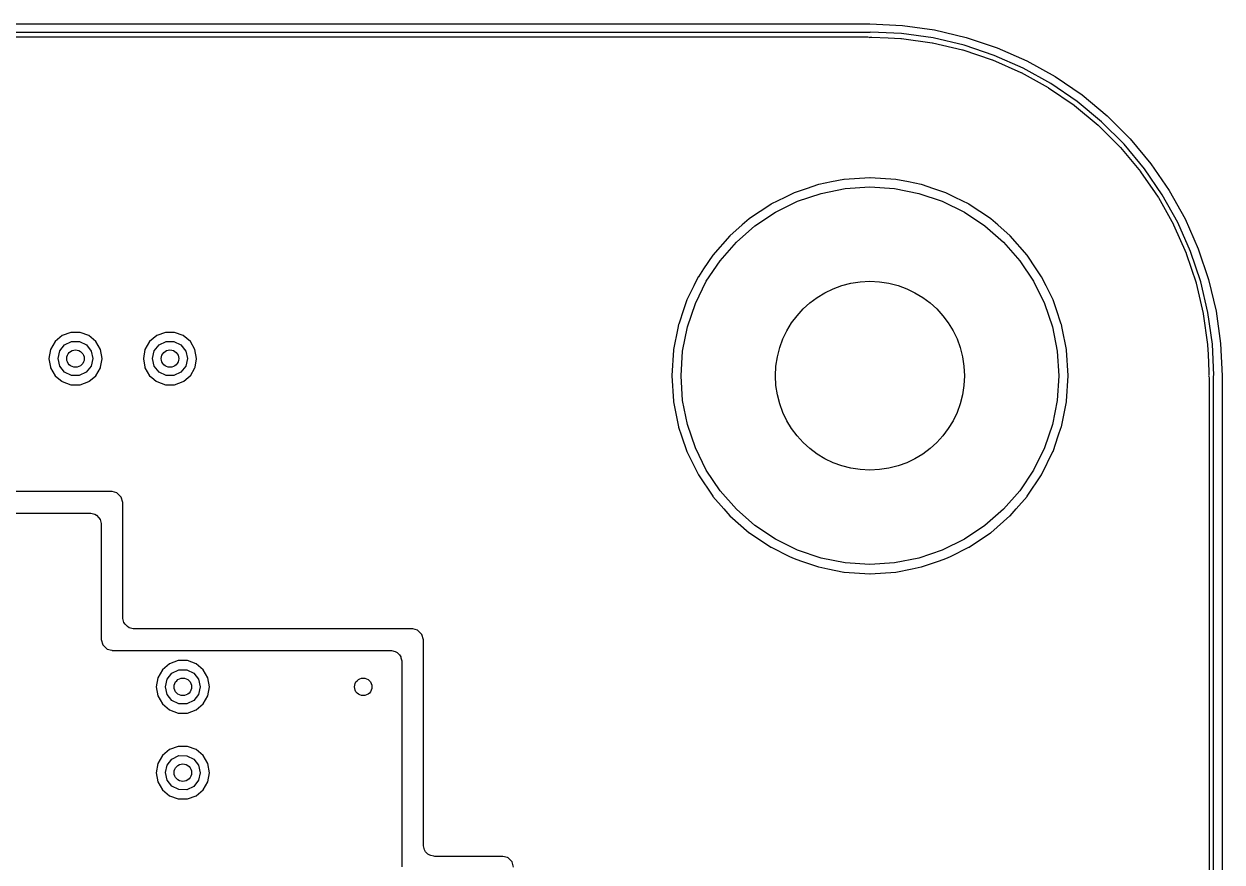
# Model space of a CAD drawing. Extents: x 2.01 to 4.77, y -4.11 to -1.35.
# Drawn here: x 4.224 to 4.774, y -1.737 to -1.352 of the extents above; entities that cross this region are included whole.
import ezdxf

# ---------------------------------------------------------------- set-up
doc = ezdxf.new("R2010")
doc.units = 0
doc.header["$MEASUREMENT"] = 0
doc.layers.add('BLACK', color=7, linetype='CONTINUOUS')

msp = doc.modelspace()

# ---------------------------------------------------------------- linework, layer by layer
at = {"layer": 'BLACK', "linetype": 'CONTINUOUS'}
for p, q in [((2.17516, -1.3524), (4.61217, -1.3524)), ((4.61217, -1.35633), (2.17516, -1.35633)), ((4.61217, -1.3524), (4.61217, -1.3524)), ((4.61217, -1.3524), (4.62706, -1.35308)), ((4.61254, -1.35618), (4.61217, -1.35633)), ((4.61217, -1.35633), (4.61217, -1.35633)), ((4.61217, -1.35633), (4.61217, -1.35633)), ((4.62672, -1.35684), (4.61254, -1.35618)), ((4.62706, -1.35308), (4.64183, -1.35514)), ((4.64183, -1.35514), (4.65635, -1.35855)), ((2.17611, -1.35837), (4.61123, -1.35837)), ((4.61123, -1.35837), (4.61183, -1.35846)), ((4.61183, -1.35846), (4.61217, -1.35857)), ((4.61217, -1.35857), (4.61247, -1.35848)), ((4.61247, -1.35848), (4.61258, -1.35848)), ((4.61258, -1.35848), (4.61308, -1.35841)), ((4.61308, -1.35841), (4.6206, -1.35875)), ((4.6206, -1.35875), (4.62642, -1.35902)), ((4.62642, -1.35902), (4.6266, -1.35904)), ((4.6266, -1.35904), (4.64065, -1.36099)), ((4.64114, -1.35884), (4.62672, -1.35684)), ((4.64065, -1.36099), (4.64082, -1.36103)), ((4.64082, -1.36103), (4.65463, -1.36427)), ((4.65532, -1.36218), (4.64114, -1.35884)), ((4.65635, -1.35855), (4.67049, -1.36329)), ((4.65463, -1.36427), (4.6548, -1.36432)), ((4.6548, -1.36432), (4.66824, -1.36883)), ((4.66912, -1.3668), (4.65532, -1.36218)), ((4.68245, -1.37268), (4.66912, -1.3668)), ((4.67049, -1.36329), (4.68413, -1.36931)), ((4.66824, -1.36883), (4.66841, -1.36889)), ((4.66841, -1.36889), (4.68138, -1.37462)), ((4.69517, -1.37977), (4.68245, -1.37268)), ((4.68413, -1.36931), (4.69715, -1.37656)), ((4.68138, -1.37462), (4.68155, -1.3747)), ((4.68155, -1.3747), (4.69393, -1.38159)), ((4.69715, -1.37656), (4.70945, -1.38499)), ((4.69393, -1.38159), (4.69409, -1.38169)), ((4.69409, -1.38169), (4.70578, -1.3897)), ((4.70718, -1.388), (4.69517, -1.37977)), ((4.71839, -1.3973), (4.70718, -1.388)), ((4.70945, -1.38499), (4.72093, -1.39452)), ((4.70578, -1.3897), (4.70593, -1.38981)), ((4.70593, -1.38981), (4.71684, -1.39887)), ((4.72093, -1.39452), (4.73147, -1.40506)), ((4.71684, -1.39887), (4.71697, -1.39899)), ((4.71697, -1.39899), (4.72699, -1.40902)), ((4.72868, -1.4076), (4.71839, -1.3973)), ((4.73147, -1.40506), (4.74099, -1.41653)), ((4.72699, -1.40902), (4.72712, -1.40915)), ((4.72712, -1.40915), (4.73617, -1.42006)), ((4.73799, -1.4188), (4.72868, -1.4076)), ((4.74099, -1.41653), (4.74942, -1.42883)), ((4.73617, -1.42006), (4.73628, -1.4202)), ((4.73628, -1.4202), (4.74292, -1.42989)), ((4.74622, -1.43082), (4.73799, -1.4188)), ((4.58864, -1.42607), (4.58295, -1.428)), ((4.5887, -1.42605), (4.58864, -1.42607)), ((4.58864, -1.42607), (4.58864, -1.42607)), ((4.59456, -1.42488), (4.5887, -1.42605)), ((4.60029, -1.42374), (4.59456, -1.42488)), ((4.60035, -1.42373), (4.60029, -1.42374)), ((4.60029, -1.42374), (4.60029, -1.42374)), ((4.60041, -1.42372), (4.60035, -1.42373)), ((4.61214, -1.42296), (4.60041, -1.42372)), ((4.60041, -1.42372), (4.60041, -1.42372)), ((4.6009, -1.42791), (4.6122, -1.42717)), ((4.6122, -1.42295), (4.61214, -1.42296)), ((4.61227, -1.42296), (4.6122, -1.42295)), ((4.6122, -1.42717), (4.62351, -1.42791)), ((4.624, -1.42372), (4.61227, -1.42296)), ((4.62406, -1.42373), (4.624, -1.42372)), ((4.624, -1.42372), (4.624, -1.42372)), ((4.62412, -1.42374), (4.62406, -1.42373)), ((4.62985, -1.42488), (4.62412, -1.42374)), ((4.62412, -1.42374), (4.62412, -1.42374)), ((4.63571, -1.42605), (4.62985, -1.42488)), ((4.63577, -1.42607), (4.63571, -1.42605)), ((4.64146, -1.428), (4.63577, -1.42607)), ((4.63577, -1.42607), (4.63577, -1.42607)), ((4.57317, -1.43197), (4.56679, -1.43512)), ((4.57739, -1.42989), (4.57317, -1.43197)), ((4.57745, -1.42987), (4.57739, -1.42989)), ((4.58295, -1.428), (4.57745, -1.42987)), ((4.57906, -1.43376), (4.58979, -1.43012)), ((4.58979, -1.43012), (4.6009, -1.42791)), ((4.62351, -1.42791), (4.63462, -1.43012)), ((4.63462, -1.43012), (4.64535, -1.43376)), ((4.64696, -1.42987), (4.64146, -1.428)), ((4.64702, -1.42989), (4.64696, -1.42987)), ((4.65124, -1.43197), (4.64702, -1.42989)), ((4.65762, -1.43512), (4.65124, -1.43197)), ((4.74292, -1.42989), (4.74429, -1.4319)), ((4.74429, -1.4319), (4.74439, -1.43205)), ((4.74439, -1.43205), (4.74975, -1.44168)), ((4.7533, -1.44354), (4.74622, -1.43082)), ((4.74942, -1.42883), (4.75667, -1.44186)), ((4.56674, -1.43516), (4.55697, -1.44168)), ((4.55948, -1.44506), (4.5689, -1.43877)), ((4.56679, -1.43512), (4.56674, -1.43516)), ((4.56674, -1.43516), (4.56674, -1.43516)), ((4.5689, -1.43877), (4.57906, -1.43376)), ((4.64535, -1.43376), (4.65551, -1.43877)), ((4.65551, -1.43877), (4.66493, -1.44506)), ((4.65767, -1.43516), (4.65762, -1.43512)), ((4.66744, -1.44168), (4.65767, -1.43516)), ((4.65767, -1.43516), (4.65767, -1.43516)), ((4.55686, -1.44176), (4.55363, -1.4446)), ((4.55691, -1.44172), (4.55686, -1.44176)), ((4.55686, -1.44176), (4.55686, -1.44176)), ((4.55697, -1.44168), (4.55691, -1.44172)), ((4.55697, -1.44168), (4.55697, -1.44168)), ((4.6675, -1.44172), (4.66744, -1.44168)), ((4.66744, -1.44168), (4.66744, -1.44168)), ((4.66755, -1.44176), (4.6675, -1.44172)), ((4.67078, -1.4446), (4.66755, -1.44176)), ((4.66755, -1.44176), (4.66755, -1.44176)), ((4.74975, -1.44168), (4.75129, -1.44444)), ((4.75918, -1.45686), (4.7533, -1.44354)), ((4.75667, -1.44186), (4.7627, -1.4555)), ((4.54794, -1.4496), (4.54019, -1.45844)), ((4.54798, -1.44955), (4.54794, -1.4496)), ((4.55363, -1.4446), (4.54798, -1.44955)), ((4.55096, -1.45253), (4.55948, -1.44506)), ((4.66493, -1.44506), (4.67345, -1.45253)), ((4.67643, -1.44955), (4.67078, -1.4446)), ((4.67647, -1.4496), (4.67643, -1.44955)), ((4.68422, -1.45844), (4.67647, -1.4496)), ((4.75129, -1.44444), (4.75137, -1.4446)), ((4.75137, -1.4446), (4.75709, -1.45757)), ((4.54349, -1.46105), (4.55096, -1.45253)), ((4.67345, -1.45253), (4.68092, -1.46105)), ((4.54011, -1.45854), (4.53596, -1.46474)), ((4.54015, -1.45849), (4.54011, -1.45854)), ((4.54011, -1.45854), (4.54011, -1.45854)), ((4.54019, -1.45844), (4.54015, -1.45849)), ((4.54019, -1.45844), (4.54019, -1.45844)), ((4.68426, -1.45849), (4.68422, -1.45844)), ((4.68422, -1.45844), (4.68422, -1.45844)), ((4.6843, -1.45854), (4.68426, -1.45849)), ((4.68844, -1.46474), (4.6843, -1.45854)), ((4.6843, -1.45854), (4.6843, -1.45854)), ((4.75709, -1.45757), (4.75716, -1.45774)), ((4.75716, -1.45774), (4.76166, -1.47118)), ((4.76381, -1.47067), (4.75918, -1.45686)), ((4.7627, -1.4555), (4.76743, -1.46964)), ((4.53596, -1.46474), (4.53355, -1.46837)), ((4.53719, -1.47047), (4.54349, -1.46105)), ((4.68092, -1.46105), (4.68721, -1.47047)), ((4.69086, -1.46837), (4.68844, -1.46474)), ((4.53352, -1.46842), (4.53145, -1.47261)), ((4.53218, -1.48063), (4.53719, -1.47047)), ((4.53355, -1.46837), (4.53352, -1.46842)), ((4.53352, -1.46842), (4.53352, -1.46842)), ((4.68721, -1.47047), (4.69223, -1.48063)), ((4.69089, -1.46842), (4.69086, -1.46837)), ((4.69296, -1.47261), (4.69089, -1.46842)), ((4.69089, -1.46842), (4.69089, -1.46842)), ((4.76166, -1.47118), (4.76171, -1.47136)), ((4.76171, -1.47136), (4.76496, -1.48516)), ((4.76714, -1.48484), (4.76381, -1.47067)), ((4.76743, -1.46964), (4.77084, -1.48415)), ((4.53145, -1.47261), (4.52829, -1.47902)), ((4.69612, -1.47902), (4.69296, -1.47261)), ((4.52829, -1.47902), (4.52692, -1.48307)), ((4.52854, -1.49136), (4.53218, -1.48063)), ((4.69223, -1.48063), (4.69587, -1.49136)), ((4.69749, -1.48307), (4.69612, -1.47902)), ((4.52692, -1.48307), (4.52454, -1.49008)), ((4.69987, -1.49008), (4.69749, -1.48307)), ((4.76496, -1.48516), (4.76499, -1.48534)), ((4.76499, -1.48534), (4.76695, -1.49938)), ((4.76915, -1.49927), (4.76714, -1.48484)), ((4.77084, -1.48415), (4.7729, -1.49892)), ((4.52413, -1.49198), (4.52219, -1.50173)), ((4.52447, -1.49027), (4.52413, -1.49198)), ((4.52454, -1.49008), (4.52447, -1.49027)), ((4.52633, -1.50247), (4.52854, -1.49136)), ((4.69587, -1.49136), (4.69808, -1.50247)), ((4.69994, -1.49027), (4.69987, -1.49008)), ((4.70028, -1.49198), (4.69994, -1.49027)), ((4.70222, -1.50173), (4.70028, -1.49198)), ((4.23868, -1.49806), (4.23656, -1.50173)), ((4.24193, -1.49534), (4.23868, -1.49806)), ((4.24591, -1.49389), (4.24193, -1.49534)), ((4.24305, -1.49964), (4.24626, -1.4981)), ((4.25015, -1.49389), (4.24591, -1.49389)), ((4.24626, -1.4981), (4.24982, -1.49811)), ((4.24982, -1.49811), (4.25302, -1.49965)), ((4.25413, -1.49534), (4.25015, -1.49389)), ((4.25738, -1.49806), (4.25413, -1.49534)), ((4.2595, -1.50173), (4.25738, -1.49806)), ((4.28199, -1.49806), (4.27987, -1.50173)), ((4.28524, -1.49534), (4.28199, -1.49806)), ((4.28922, -1.49389), (4.28524, -1.49534)), ((4.28636, -1.49964), (4.28957, -1.4981)), ((4.29346, -1.49389), (4.28922, -1.49389)), ((4.28957, -1.4981), (4.29312, -1.49811)), ((4.29312, -1.49811), (4.29633, -1.49965)), ((4.29744, -1.49534), (4.29346, -1.49389)), ((4.30069, -1.49806), (4.29744, -1.49534)), ((4.30281, -1.50173), (4.30069, -1.49806)), ((4.7729, -1.49892), (4.77359, -1.51381)), ((4.23656, -1.50173), (4.23583, -1.50591)), ((4.24003, -1.50589), (4.24083, -1.50242)), ((4.24083, -1.50242), (4.24305, -1.49964)), ((4.25302, -1.49965), (4.25524, -1.50244)), ((4.25524, -1.50244), (4.25603, -1.50591)), ((4.26024, -1.50591), (4.2595, -1.50173)), ((4.27987, -1.50173), (4.27913, -1.50591)), ((4.28334, -1.50589), (4.28414, -1.50242)), ((4.28414, -1.50242), (4.28636, -1.49964)), ((4.29633, -1.49965), (4.29855, -1.50244)), ((4.29855, -1.50244), (4.29934, -1.50591)), ((4.30354, -1.50591), (4.30281, -1.50173)), ((4.52215, -1.50199), (4.52139, -1.5136)), ((4.52219, -1.50173), (4.52215, -1.50192)), ((4.52215, -1.50192), (4.52215, -1.50199)), ((4.52215, -1.50199), (4.52215, -1.50199)), ((4.52559, -1.51378), (4.52633, -1.50247)), ((4.69808, -1.50247), (4.69882, -1.51378)), ((4.70226, -1.50192), (4.70222, -1.50173)), ((4.70226, -1.50199), (4.70226, -1.50192)), ((4.70302, -1.5136), (4.70226, -1.50199)), ((4.70226, -1.50199), (4.70226, -1.50199)), ((4.76695, -1.49938), (4.76696, -1.49956)), ((4.76696, -1.49956), (4.76717, -1.50411)), ((4.76717, -1.50411), (4.76753, -1.5119)), ((4.7698, -1.51345), (4.76915, -1.49927)), ((4.23583, -1.50591), (4.23586, -1.50607)), ((4.23586, -1.50607), (4.23653, -1.50989)), ((4.23653, -1.50989), (4.23656, -1.51008)), ((4.23656, -1.51008), (4.23868, -1.51375)), ((4.24082, -1.50936), (4.24003, -1.50589)), ((4.24303, -1.51215), (4.24082, -1.50936)), ((4.25523, -1.5094), (4.253, -1.51218)), ((4.25603, -1.50593), (4.25523, -1.5094)), ((4.25603, -1.50591), (4.25603, -1.50593)), ((4.25738, -1.51375), (4.2595, -1.51008)), ((4.2595, -1.51008), (4.25953, -1.50989)), ((4.25953, -1.50989), (4.26021, -1.50607)), ((4.26021, -1.50607), (4.26024, -1.50591)), ((4.27913, -1.50591), (4.27916, -1.50607)), ((4.27916, -1.50607), (4.27984, -1.50989)), ((4.27984, -1.50989), (4.27987, -1.51008)), ((4.27987, -1.51008), (4.28199, -1.51375)), ((4.28412, -1.50936), (4.28334, -1.50589)), ((4.28634, -1.51215), (4.28412, -1.50936)), ((4.29854, -1.5094), (4.29631, -1.51218)), ((4.29934, -1.50593), (4.29854, -1.5094)), ((4.29934, -1.50591), (4.29934, -1.50593)), ((4.30069, -1.51375), (4.30281, -1.51008)), ((4.30281, -1.51008), (4.30284, -1.50989)), ((4.30284, -1.50989), (4.30351, -1.50607)), ((4.30351, -1.50607), (4.30354, -1.50591)), ((4.23868, -1.51375), (4.23967, -1.51458)), ((4.23967, -1.51458), (4.24171, -1.51629)), ((4.24623, -1.5137), (4.24303, -1.51215)), ((4.24979, -1.51371), (4.24623, -1.5137)), ((4.253, -1.51218), (4.24979, -1.51371)), ((4.25435, -1.51629), (4.25639, -1.51458)), ((4.25639, -1.51458), (4.25738, -1.51375)), ((4.28199, -1.51375), (4.28298, -1.51458)), ((4.28298, -1.51458), (4.28502, -1.51629)), ((4.28954, -1.5137), (4.28634, -1.51215)), ((4.2931, -1.51371), (4.28954, -1.5137)), ((4.29631, -1.51218), (4.2931, -1.51371)), ((4.29766, -1.51629), (4.2997, -1.51458)), ((4.2997, -1.51458), (4.30065, -1.51378)), ((4.30065, -1.51378), (4.30069, -1.51375)), ((4.52139, -1.5136), (4.52138, -1.51378)), ((4.52138, -1.51378), (4.52138, -1.51384)), ((4.52138, -1.51384), (4.52214, -1.52538)), ((4.52633, -1.52508), (4.52559, -1.51378)), ((4.69882, -1.51378), (4.69808, -1.52508)), ((4.70227, -1.52538), (4.70303, -1.51384)), ((4.70303, -1.51378), (4.70302, -1.5136)), ((4.70303, -1.51384), (4.70303, -1.51378)), ((4.76751, -1.51352), (4.76741, -1.51381)), ((4.76741, -1.51381), (4.76752, -1.51415)), ((4.76758, -1.5129), (4.76751, -1.51341)), ((4.76751, -1.51341), (4.76751, -1.51352)), ((4.76752, -1.51415), (4.76762, -1.51476)), ((4.76753, -1.5119), (4.76758, -1.5129)), ((4.76762, -1.51476), (4.76762, -2.26182)), ((4.76965, -1.51381), (4.7698, -1.51345)), ((4.76965, -3.95082), (4.76965, -1.51381)), ((4.76965, -1.51381), (4.76965, -1.51381)), ((4.76965, -1.51381), (4.76965, -1.51381)), ((4.77359, -1.51381), (4.77359, -1.51381)), ((4.77359, -1.51381), (4.77359, -3.95082)), ((4.24171, -1.51629), (4.24193, -1.51648)), ((4.24193, -1.51648), (4.24591, -1.51793)), ((4.24591, -1.51793), (4.25015, -1.51793)), ((4.25015, -1.51793), (4.25413, -1.51648)), ((4.25413, -1.51648), (4.25435, -1.51629)), ((4.28502, -1.51629), (4.28524, -1.51648)), ((4.28524, -1.51648), (4.28922, -1.51793)), ((4.28922, -1.51793), (4.29346, -1.51793)), ((4.29346, -1.51793), (4.29744, -1.51648)), ((4.29744, -1.51648), (4.29766, -1.51629)), ((4.52214, -1.52538), (4.52215, -1.52564)), ((4.52215, -1.52564), (4.52217, -1.5257)), ((4.52217, -1.5257), (4.52217, -1.5257)), ((4.52217, -1.5257), (4.52325, -1.53116)), ((4.52854, -1.5362), (4.52633, -1.52508)), ((4.69808, -1.52508), (4.69587, -1.5362)), ((4.70116, -1.53116), (4.70224, -1.5257)), ((4.70224, -1.5257), (4.70226, -1.52564)), ((4.70224, -1.5257), (4.70224, -1.5257)), ((4.70226, -1.52564), (4.70227, -1.52538)), ((4.52325, -1.53116), (4.52447, -1.53729)), ((4.69994, -1.53729), (4.70116, -1.53116)), ((4.52447, -1.53729), (4.52449, -1.53735)), ((4.52449, -1.53735), (4.52449, -1.53735)), ((4.52449, -1.53735), (4.52587, -1.54141)), ((4.53218, -1.54693), (4.52854, -1.5362)), ((4.69587, -1.5362), (4.69223, -1.54693)), ((4.69854, -1.54141), (4.69992, -1.53735)), ((4.69992, -1.53735), (4.69994, -1.53729)), ((4.69992, -1.53735), (4.69992, -1.53735)), ((4.52587, -1.54141), (4.52829, -1.54854)), ((4.69612, -1.54854), (4.69854, -1.54141)), ((4.52829, -1.54854), (4.52832, -1.5486)), ((4.52832, -1.5486), (4.53338, -1.55887)), ((4.53719, -1.55709), (4.53218, -1.54693)), ((4.69223, -1.54693), (4.68721, -1.55709)), ((4.69103, -1.55887), (4.69609, -1.5486)), ((4.69609, -1.5486), (4.69612, -1.54854)), ((4.53338, -1.55887), (4.53355, -1.55919)), ((4.53355, -1.55919), (4.53358, -1.55925)), ((4.53358, -1.55925), (4.53358, -1.55925)), ((4.53358, -1.55925), (4.54011, -1.56902)), ((4.54349, -1.56651), (4.53719, -1.55709)), ((4.68721, -1.55709), (4.68092, -1.56651)), ((4.6843, -1.56902), (4.69083, -1.55925)), ((4.69083, -1.55925), (4.69086, -1.55919)), ((4.69083, -1.55925), (4.69083, -1.55925)), ((4.69086, -1.55919), (4.69103, -1.55887)), ((4.26469, -1.56693), (3.79437, -1.56693)), ((4.26481, -1.56696), (4.26469, -1.56693)), ((4.26694, -1.56753), (4.26481, -1.56696)), ((4.26481, -1.56696), (4.26481, -1.56696)), ((4.26719, -1.5676), (4.26694, -1.56753)), ((4.26902, -1.56943), (4.26719, -1.5676)), ((4.26969, -1.57193), (4.26902, -1.56943)), ((4.54011, -1.56902), (4.54011, -1.56902)), ((4.54011, -1.56902), (4.54015, -1.56907)), ((4.54015, -1.56907), (4.54019, -1.56912)), ((4.54019, -1.56912), (4.54019, -1.56912)), ((4.54019, -1.56912), (4.54523, -1.57487)), ((4.55096, -1.57502), (4.54349, -1.56651)), ((4.68092, -1.56651), (4.67345, -1.57502)), ((4.67918, -1.57487), (4.68422, -1.56912)), ((4.68422, -1.56912), (4.68426, -1.56907)), ((4.68422, -1.56912), (4.68422, -1.56912)), ((4.68426, -1.56907), (4.6843, -1.56902)), ((4.6843, -1.56902), (4.6843, -1.56902)), ((4.26969, -1.62466), (4.26969, -1.57193)), ((4.54523, -1.57487), (4.54798, -1.578)), ((4.55948, -1.5825), (4.55096, -1.57502)), ((4.67345, -1.57502), (4.66493, -1.5825)), ((4.67643, -1.578), (4.67918, -1.57487)), ((3.80447, -1.57677), (4.25458, -1.57677)), ((4.25458, -1.57677), (4.25509, -1.57684)), ((4.25509, -1.57684), (4.25684, -1.57731)), ((4.25684, -1.57731), (4.25771, -1.57781)), ((4.25771, -1.57781), (4.2588, -1.5789)), ((4.2588, -1.5789), (4.25931, -1.57978)), ((4.25931, -1.57978), (4.25978, -1.58152)), ((4.25978, -1.58152), (4.25984, -1.58203)), ((4.54798, -1.578), (4.54803, -1.57805)), ((4.54803, -1.57805), (4.55686, -1.5858)), ((4.66755, -1.5858), (4.67638, -1.57805)), ((4.67638, -1.57805), (4.67643, -1.578)), ((4.25984, -1.58203), (4.25984, -1.63476)), ((4.55686, -1.5858), (4.55686, -1.5858)), ((4.55686, -1.5858), (4.55691, -1.58584)), ((4.55691, -1.58584), (4.55697, -1.58587)), ((4.55697, -1.58587), (4.55697, -1.58587)), ((4.55697, -1.58587), (4.56669, -1.59237)), ((4.5689, -1.58879), (4.55948, -1.5825)), ((4.66493, -1.5825), (4.65551, -1.58879)), ((4.65772, -1.59237), (4.66744, -1.58587)), ((4.66744, -1.58587), (4.6675, -1.58584)), ((4.66744, -1.58587), (4.66744, -1.58587)), ((4.6675, -1.58584), (4.66755, -1.5858)), ((4.66755, -1.5858), (4.66755, -1.5858)), ((4.56669, -1.59237), (4.56679, -1.59244)), ((4.56679, -1.59244), (4.56685, -1.59247)), ((4.56685, -1.59247), (4.56685, -1.59247)), ((4.56685, -1.59247), (4.5753, -1.59663)), ((4.57906, -1.5938), (4.5689, -1.58879)), ((4.65551, -1.58879), (4.64535, -1.5938)), ((4.64911, -1.59663), (4.65756, -1.59247)), ((4.65756, -1.59247), (4.65762, -1.59244)), ((4.65756, -1.59247), (4.65756, -1.59247)), ((4.65762, -1.59244), (4.65772, -1.59237)), ((4.5753, -1.59663), (4.57745, -1.59769)), ((4.57745, -1.59769), (4.5803, -1.59866)), ((4.58979, -1.59744), (4.57906, -1.5938)), ((4.6009, -1.59965), (4.58979, -1.59744)), ((4.63462, -1.59744), (4.62351, -1.59965)), ((4.64535, -1.5938), (4.63462, -1.59744)), ((4.64411, -1.59866), (4.64696, -1.59769)), ((4.64696, -1.59769), (4.64911, -1.59663)), ((4.5803, -1.59866), (4.58864, -1.60149)), ((4.58864, -1.60149), (4.58864, -1.60149)), ((4.58864, -1.60149), (4.5887, -1.60151)), ((4.5887, -1.60151), (4.59282, -1.60233)), ((4.59282, -1.60233), (4.60029, -1.60382)), ((4.6122, -1.60039), (4.6009, -1.59965)), ((4.62351, -1.59965), (4.6122, -1.60039)), ((4.62412, -1.60382), (4.63159, -1.60233)), ((4.63159, -1.60233), (4.63571, -1.60151)), ((4.63571, -1.60151), (4.63577, -1.60149)), ((4.63577, -1.60149), (4.64411, -1.59866)), ((4.63577, -1.60149), (4.63577, -1.60149)), ((4.60029, -1.60382), (4.60029, -1.60382)), ((4.60029, -1.60382), (4.60035, -1.60383)), ((4.60035, -1.60383), (4.60041, -1.60384)), ((4.60041, -1.60384), (4.60041, -1.60384)), ((4.60041, -1.60384), (4.61214, -1.6046)), ((4.61214, -1.6046), (4.6122, -1.60461)), ((4.6122, -1.60461), (4.61227, -1.6046)), ((4.61227, -1.6046), (4.624, -1.60384)), ((4.624, -1.60384), (4.62406, -1.60383)), ((4.624, -1.60384), (4.624, -1.60384)), ((4.62406, -1.60383), (4.62412, -1.60382)), ((4.62412, -1.60382), (4.62412, -1.60382)), ((4.26975, -1.62517), (4.26969, -1.62466)), ((4.27022, -1.62691), (4.26975, -1.62517)), ((4.27073, -1.62779), (4.27022, -1.62691)), ((4.27181, -1.62888), (4.27073, -1.62779)), ((4.27269, -1.62939), (4.27181, -1.62888)), ((4.27444, -1.62985), (4.27269, -1.62939)), ((4.27494, -1.62992), (4.27444, -1.62985)), ((4.40248, -1.62992), (4.27494, -1.62992)), ((4.4026, -1.62995), (4.40248, -1.62992)), ((4.40473, -1.63052), (4.4026, -1.62995)), ((4.4026, -1.62995), (4.4026, -1.62995)), ((4.40498, -1.63059), (4.40473, -1.63052)), ((4.40681, -1.63242), (4.40498, -1.63059)), ((4.25984, -1.63476), (4.26051, -1.63726)), ((4.40748, -1.63492), (4.40681, -1.63242)), ((4.40748, -1.72899), (4.40748, -1.63492)), ((4.26051, -1.63726), (4.26234, -1.63909)), ((4.26234, -1.63909), (4.26259, -1.63916)), ((4.26259, -1.63916), (4.26472, -1.63973)), ((4.26472, -1.63973), (4.26472, -1.63973)), ((4.26472, -1.63973), (4.26484, -1.63976)), ((4.26484, -1.63976), (4.39238, -1.63976)), ((4.39238, -1.63976), (4.39289, -1.63983)), ((4.39289, -1.63983), (4.39463, -1.6403)), ((4.39463, -1.6403), (4.39551, -1.64081)), ((4.39551, -1.64081), (4.3966, -1.64189)), ((4.3966, -1.64189), (4.3971, -1.64277)), ((4.29114, -1.64593), (4.28789, -1.64865)), ((4.29512, -1.64448), (4.29114, -1.64593)), ((4.29936, -1.64448), (4.29512, -1.64448)), ((4.30335, -1.64593), (4.29936, -1.64448)), ((4.30659, -1.64865), (4.30335, -1.64593)), ((4.3971, -1.64277), (4.39721, -1.64317)), ((4.39721, -1.64317), (4.39757, -1.64451)), ((4.39757, -1.64451), (4.39764, -1.64502)), ((4.39764, -1.64502), (4.39764, -1.73909)), ((4.28578, -1.65232), (4.28504, -1.6565)), ((4.28789, -1.64865), (4.28578, -1.65232)), ((4.28924, -1.65648), (4.29004, -1.65301)), ((4.29004, -1.65301), (4.29226, -1.65024)), ((4.29226, -1.65024), (4.29547, -1.64869)), ((4.29547, -1.64869), (4.29903, -1.6487)), ((4.29903, -1.6487), (4.30224, -1.65024)), ((4.30224, -1.65024), (4.30445, -1.65303)), ((4.30445, -1.65303), (4.30524, -1.6565)), ((4.30871, -1.65232), (4.30659, -1.64865)), ((4.30945, -1.6565), (4.30871, -1.65232)), ((4.28504, -1.6565), (4.28578, -1.66067)), ((4.29003, -1.65995), (4.28924, -1.65648)), ((4.30524, -1.65652), (4.30444, -1.65999)), ((4.30524, -1.6565), (4.30524, -1.65652)), ((4.30871, -1.66067), (4.30945, -1.6565)), ((4.28578, -1.66067), (4.28789, -1.66434)), ((4.29224, -1.66274), (4.29003, -1.65995)), ((4.29544, -1.66429), (4.29224, -1.66274)), ((4.30221, -1.66277), (4.299, -1.6643)), ((4.30444, -1.65999), (4.30221, -1.66277)), ((4.30659, -1.66434), (4.30871, -1.66067)), ((4.28789, -1.66434), (4.29114, -1.66707)), ((4.29114, -1.66707), (4.29512, -1.66852)), ((4.29512, -1.66852), (4.29936, -1.66852)), ((4.299, -1.6643), (4.29544, -1.66429)), ((4.29936, -1.66852), (4.30335, -1.66707)), ((4.30335, -1.66707), (4.30659, -1.66434)), ((4.29114, -1.6853), (4.28789, -1.68802)), ((4.29512, -1.68385), (4.29114, -1.6853)), ((4.29936, -1.68385), (4.29512, -1.68385)), ((4.30335, -1.6853), (4.29936, -1.68385)), ((4.30659, -1.68802), (4.30335, -1.6853)), ((4.28789, -1.68802), (4.28578, -1.69169)), ((4.29004, -1.69238), (4.29226, -1.68961)), ((4.29226, -1.68961), (4.29547, -1.68806)), ((4.29547, -1.68806), (4.29903, -1.68807)), ((4.29903, -1.68807), (4.30224, -1.68961)), ((4.30224, -1.68961), (4.30445, -1.6924)), ((4.30871, -1.69169), (4.30659, -1.68802)), ((4.28578, -1.69169), (4.28504, -1.69587)), ((4.28504, -1.69587), (4.28578, -1.70004)), ((4.28924, -1.69585), (4.29004, -1.69238)), ((4.29003, -1.69932), (4.28924, -1.69585)), ((4.30524, -1.69589), (4.30444, -1.69936)), ((4.30445, -1.6924), (4.30524, -1.69587)), ((4.30524, -1.69587), (4.30524, -1.69589)), ((4.30945, -1.69587), (4.30871, -1.69169)), ((4.30871, -1.70004), (4.30945, -1.69587)), ((4.28578, -1.70004), (4.28789, -1.70371)), ((4.29224, -1.70211), (4.29003, -1.69932)), ((4.29544, -1.70366), (4.29224, -1.70211)), ((4.30221, -1.70214), (4.299, -1.70367)), ((4.30444, -1.69936), (4.30221, -1.70214)), ((4.30659, -1.70371), (4.30871, -1.70004)), ((4.28789, -1.70371), (4.29114, -1.70644)), ((4.29114, -1.70644), (4.29512, -1.70789)), ((4.29512, -1.70789), (4.29936, -1.70789)), ((4.299, -1.70367), (4.29544, -1.70366)), ((4.29936, -1.70789), (4.30335, -1.70644)), ((4.30335, -1.70644), (4.30659, -1.70371)), ((4.40755, -1.7295), (4.40748, -1.72899)), ((4.40801, -1.73124), (4.40755, -1.7295)), ((4.40852, -1.73212), (4.40801, -1.73124)), ((4.40961, -1.73321), (4.40852, -1.73212)), ((4.41049, -1.73372), (4.40961, -1.73321)), ((4.41095, -1.73384), (4.41049, -1.73372)), ((4.41223, -1.73419), (4.41095, -1.73384)), ((4.41274, -1.73425), (4.41223, -1.73419)), ((4.44382, -1.73425), (4.41274, -1.73425)), ((4.44394, -1.73429), (4.44382, -1.73425)), ((4.44607, -1.73486), (4.44394, -1.73429)), ((4.44394, -1.73429), (4.44394, -1.73429)), ((4.44632, -1.73492), (4.44607, -1.73486)), ((4.44815, -1.73675), (4.44632, -1.73492)), ((4.44882, -1.73925), (4.44815, -1.73675))]:
    msp.add_line(p, q, dxfattribs=at)
at = {"layer": 'BLACK'}
for centre, radius in [((4.6122, -1.51378), 0.04331), ((4.6122, -1.51378), 0.04331), ((4.24803, -1.50591), 0.004), ((4.29134, -1.50591), 0.004), ((4.29724, -1.6565), 0.004), ((4.37992, -1.6565), 0.004), ((4.29724, -1.69587), 0.004)]:
    msp.add_circle(centre, radius, dxfattribs=at)

doc.saveas('drawing.dxf')
